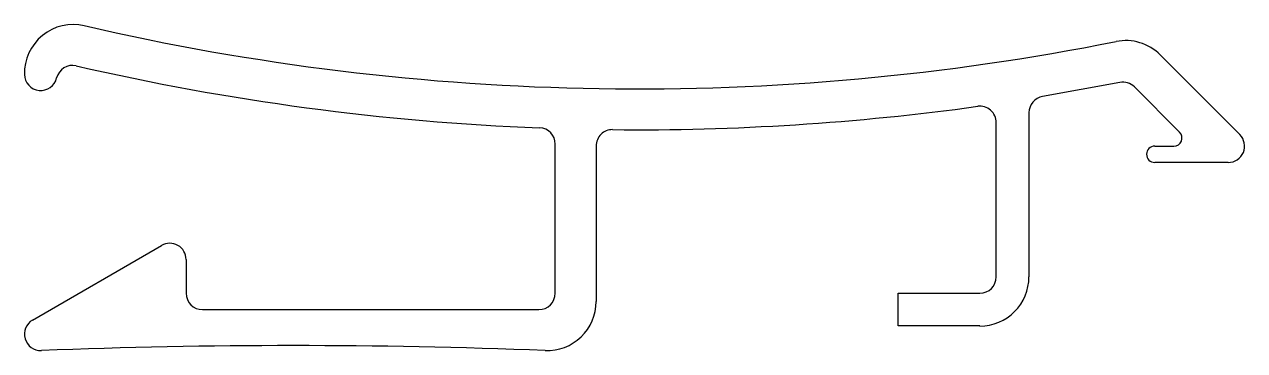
# Model space of a CAD drawing. Extents: x 2957.3 to 3032, y 191.8 to 211.7.
import ezdxf

# ---------------------------------------------------------------- set-up
doc = ezdxf.new("R2010")
doc.units = 0
doc.header["$LTSCALE"] = 15
doc.layers.get('0').update_dxf_attribs({"linetype": 'CONTINUOUS'})

msp = doc.modelspace()

# ---------------------------------------------------------------- linework, layer by layer
at = {"ltscale": 0.05}
for p, q in [((3024.157, 210.679), (3024.157, 210.679)), ((3026.865, 209.859), (3031.738, 204.986)), ((3024.386, 208.176), (3019.663, 207.32)), ((3028.051, 205.137), (3025.287, 207.902)), ((3015.689, 206.717), (3015.689, 206.717)), ((3018.826, 206.333), (3018.826, 196.281)), ((3016.826, 196.284), (3016.826, 205.727)), ((2988.865, 205.4), (2988.865, 205.4)), ((2989.826, 195.284), (2989.826, 204.401)), ((2992.326, 204.291), (2992.326, 194.781)), ((3026.526, 204.284), (3027.698, 204.284)), ((3031.026, 203.284), (3026.526, 203.284)), ((2957.826, 193.649), (2965.726, 198.21)), ((2967.226, 197.344), (2967.226, 195.284)), ((3010.826, 193.284), (3010.826, 195.284)), ((3010.826, 195.284), (3015.826, 195.284)), ((2968.226, 194.284), (2988.826, 194.284)), ((3015.829, 193.284), (3010.826, 193.284)), ((2989.21, 191.784), (2989.21, 191.784))]:
    msp.add_line(p, q, dxfattribs=at)
for centre, radius, start, end in [((2960.326, 208.724), 3, 77.12514, 181.16156), ((2994.826, 357.804), 150.019, 256.9666, 281.27479), ((3024.742, 207.73), 3.006, 45.06591, 101.21034), ((2960.273, 208.222), 1.001, 77.0439, 166.6397), ((2994.824, 357.767), 152.483, 256.99026, 267.7604), ((2958.326, 208.684), 1, 181.16347, 346.69215), ((3024.579, 207.195), 1, 45.00015, 101.17418), ((3019.845, 206.317), 1.019, 100.27503, 179.10059), ((2994.826, 357.784), 152.501, 269.44013, 277.86317), ((3015.826, 205.727), 1, 0, 97.86043), ((2988.826, 204.401), 1, 0, 87.75991), ((2993.326, 204.291), 1, 89.44033, 179.99976), ((3027.698, 204.784), 0.5, 270, 45), ((3031.033, 204.281), 0.997, 269.63292, 45.00003), ((3026.526, 203.784), 0.5, 90, 270), ((2966.226, 197.344), 1, 0.00016, 119.99985), ((3015.826, 196.284), 1, 270, 360), ((3015.829, 196.281), 2.998, 269.99999, 0.00001), ((2968.226, 195.284), 1, 180, 270), ((2988.826, 195.284), 1, 270, 359.99999), ((2989.331, 194.776), 2.995, 267.68205, 0.09492), ((2958.326, 192.783), 1, 119.99999, 272.223), ((2973.786, -205.134), 397.217, 87.77472, 92.22499)]:
    msp.add_arc(centre, radius, start, end, dxfattribs=at)

doc.saveas('drawing.dxf')
